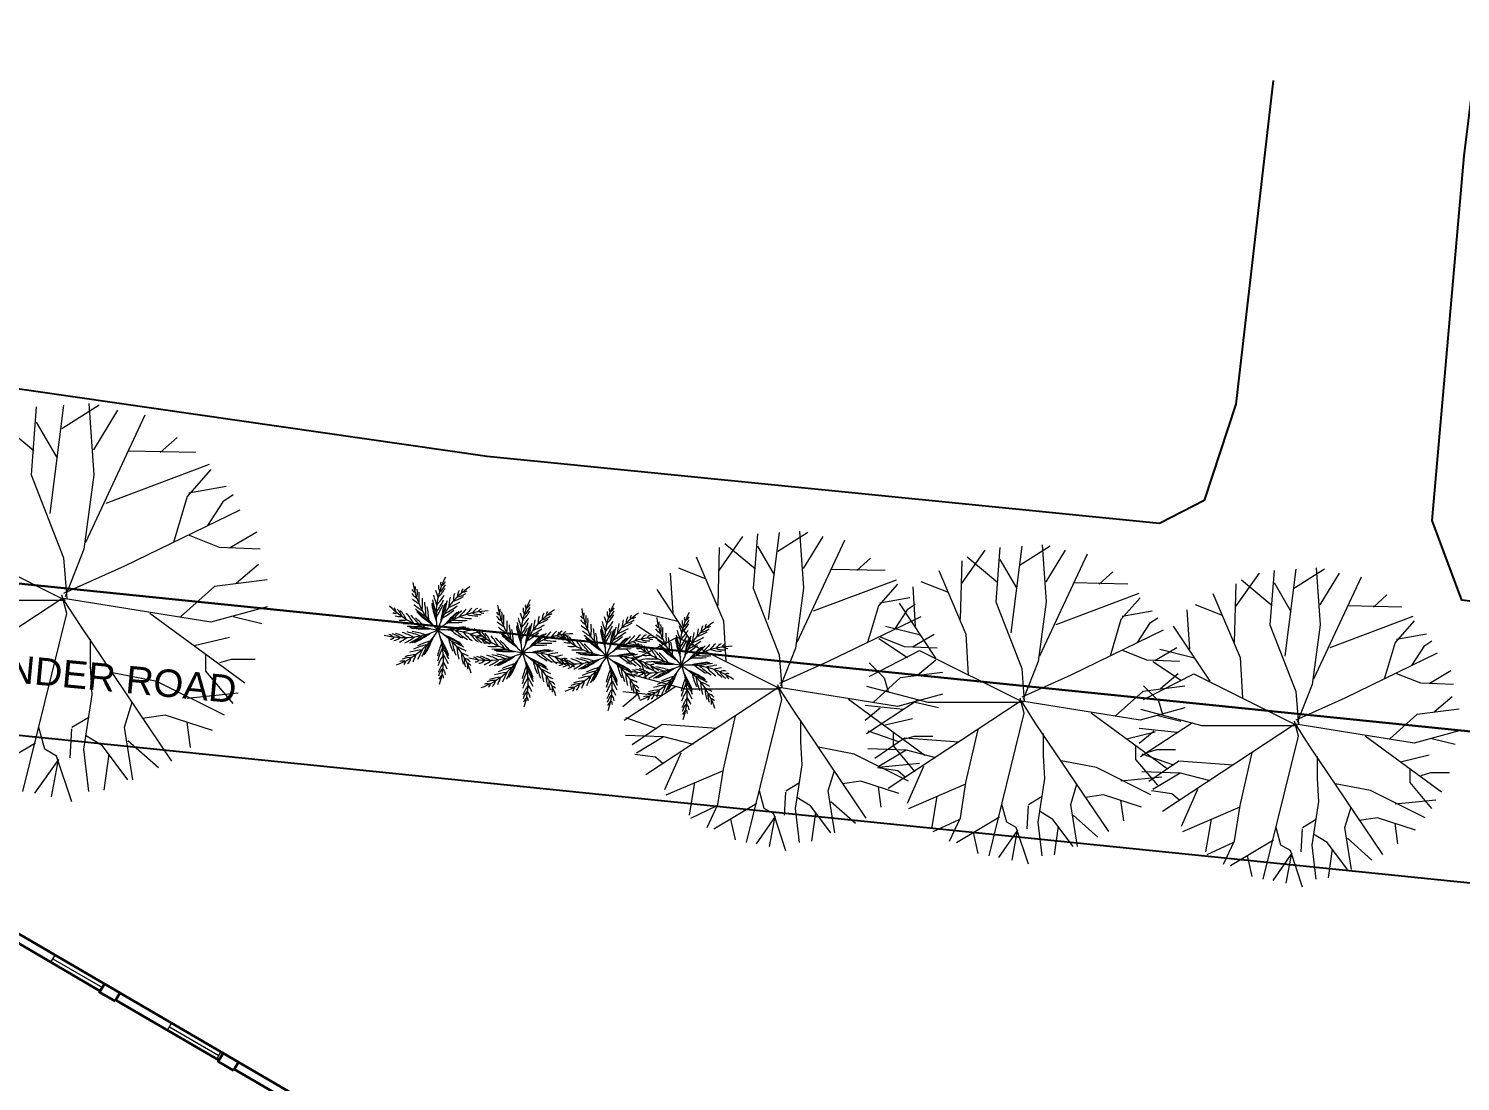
# Model space of a CAD drawing. Header units: millimetres. Extents: x 3079 to 579737, y 1565 to 1161826.
# Drawn here: x 73948 to 126100, y 1123462 to 1161826 of the extents above; entities that cross this region are included whole.
import ezdxf

# ---------------------------------------------------------------- set-up
doc = ezdxf.new("R2010")
doc.units = ezdxf.units.MM
for name, color, linetype, lineweight in [('1', 7, 'Continuous', 35), ('A_COL', 250, 'Continuous', 40), ('IG-Area', 250, 'Continuous', 30), ('WINDOW', 252, 'Continuous', 15)]:
    doc.layers.add(name, color=color, linetype=linetype, lineweight=lineweight)
doc.layers.add('IG-Elevation', color=252, linetype='Continuous')
doc.layers.add('TREES', color=72, linetype='Continuous', lineweight=5, transparency=0.05)
doc.styles.get("Standard").update_dxf_attribs({"font": 'arial.ttf'})

msp = doc.modelspace()

# ---------------------------------------------------------------- linework, layer by layer
msp.add_line((196945, 1123508), (67213, 1136719))
at = {"layer": '1'}
for p, q in [((87786, 1120552), (67054, 1132643)), ((76558, 1126753), (72800, 1128944)), ((80877, 1124234), (77120, 1126425)), ((87073, 1120620), (81439, 1123906))]:
    msp.add_line(p, q, dxfattribs=at)
at = {"layer": 'A_COL'}
for points in [[(77094, 1126382), (77271, 1126684), (76709, 1127012), (76533, 1126709)], [(81413, 1123863), (81590, 1124165), (81028, 1124493), (80852, 1124190)]]:
    msp.add_lwpolyline(points, close=True, dxfattribs=at)
at = {"layer": 'IG-Area'}
msp.add_line((212467, 1127456), (48559, 1144147), dxfattribs=at)
at = {"layer": 'IG-Elevation'}
for points in [[(119284, 1159932), (117925, 1148135), (116771, 1144634), (115141, 1143790), (90656, 1146237), (54473, 1151447), (50121, 1152720), (48913, 1156345), (48986, 1161826)], [(119284, 1159932), (117925, 1148135), (116771, 1144634), (115141, 1143790), (90656, 1146237), (54473, 1151447), (50121, 1152720), (48913, 1156345), (48986, 1161826)], [(119284, 1159932), (117925, 1148135), (116771, 1144634), (115141, 1143790), (90656, 1146237), (54473, 1151447), (50121, 1152720), (48913, 1156345), (48986, 1161826)], [(210832, 1157467), (207999, 1133191), (206948, 1131098), (202685, 1130966), (140708, 1139140), (126158, 1140997), (125075, 1143897), (126239, 1157191), (126550, 1159737)], [(210832, 1157467), (207999, 1133191), (206948, 1131098), (202685, 1130966), (140708, 1139140), (126158, 1140997), (125075, 1143897), (126239, 1157191), (126550, 1159737)], [(210832, 1157467), (207999, 1133191), (206948, 1131098), (202685, 1130966), (140708, 1139140), (126158, 1140997), (125075, 1143897), (126239, 1157191), (126550, 1159737)]]:
    msp.add_lwpolyline(points, dxfattribs=at)
at = {"layer": 'TREES'}
for p, q in [((74227, 1148041), (74040, 1145571)), ((75216, 1148103), (74720, 1144154)), ((76512, 1148103), (75154, 1147237)), ((76140, 1148165), (76326, 1145571)), ((77191, 1147920), (76309, 1146473)), ((72744, 1147610), (74136, 1146450)), ((74227, 1147486), (74991, 1146172)), ((78182, 1147735), (76019, 1143101)), ((79355, 1146930), (78737, 1146375)), ((80034, 1146375), (77583, 1146428)), ((80527, 1145941), (76761, 1144522)), ((74040, 1145571), (75216, 1142546)), ((76326, 1145571), (75957, 1142854)), ((80589, 1145754), (79723, 1144771)), ((79723, 1144771), (79230, 1143101)), ((81148, 1145137), (79785, 1144896)), ((81393, 1144833), (81024, 1144585)), ((81641, 1144277), (77440, 1142235)), ((81024, 1144585), (80465, 1143719)), ((70581, 1143350), (75277, 1141002)), ((80899, 1142916), (79808, 1143350)), ((82259, 1143475), (81266, 1142887)), ((99950, 1143317), (99085, 1142084)), ((100495, 1143415), (100345, 1141433)), ((101289, 1143464), (100891, 1140296)), ((102328, 1143464), (101239, 1142770)), ((102030, 1143514), (102179, 1141433)), ((102873, 1143317), (102166, 1142157)), ((75957, 1142854), (75277, 1141125)), ((82382, 1142854), (80899, 1142916)), ((99106, 1142919), (99048, 1140804)), ((99305, 1143068), (100422, 1142138)), ((100495, 1142969), (101108, 1141915)), ((103668, 1143168), (101932, 1139452)), ((108783, 1142824), (107918, 1141590)), ((109327, 1142921), (109178, 1140940)), ((110121, 1142971), (109723, 1139803)), ((111161, 1142971), (110071, 1142276)), ((112500, 1142675), (110765, 1138958)), ((110862, 1143020), (111011, 1140940)), ((111706, 1142824), (110998, 1141663)), ((75216, 1142546), (75336, 1141063)), ((77440, 1142235), (75223, 1141243)), ((82321, 1142299), (81517, 1141618)), ((97620, 1142175), (98611, 1141779)), ((98265, 1142573), (99256, 1140246)), ((104608, 1142523), (104113, 1142078)), ((107939, 1142426), (107880, 1140311)), ((108138, 1142575), (109254, 1141645)), ((109327, 1142476), (109941, 1141422)), ((120106, 1142132), (119708, 1138963)), ((121146, 1142132), (120056, 1141437)), ((120847, 1142181), (120996, 1140101)), ((82631, 1141743), (80714, 1141495)), ((97321, 1141979), (97413, 1140542)), ((105549, 1141730), (102528, 1140592)), ((105153, 1142078), (103188, 1142120)), ((106452, 1141682), (107443, 1141286)), ((107097, 1142080), (108088, 1139753)), ((113986, 1141585), (112020, 1141627)), ((113441, 1142030), (112946, 1141585)), ((118768, 1141985), (117903, 1140751)), ((118123, 1141736), (119240, 1140805)), ((119312, 1142082), (119163, 1140101)), ((119312, 1141637), (119926, 1140583)), ((122485, 1141836), (120750, 1138119)), ((121691, 1141985), (120983, 1140824)), ((75336, 1140509), (75154, 1141188)), ((80714, 1141495), (79478, 1140385)), ((96826, 1141384), (98155, 1139373)), ((100345, 1141433), (101289, 1139006)), ((102179, 1141433), (101883, 1139253)), ((105599, 1141580), (104904, 1140791)), ((106153, 1141486), (106245, 1140049)), ((114382, 1141237), (111360, 1140098)), ((117082, 1141241), (118073, 1138914)), ((117924, 1141587), (117866, 1139472)), ((123426, 1141191), (122931, 1140745)), ((69160, 1137109), (75154, 1141063)), ((70951, 1141002), (75216, 1141002)), ((80589, 1140199), (75216, 1141063)), ((75832, 1140075), (75245, 1140990)), ((82631, 1140754), (80589, 1140199)), ((104904, 1140791), (104508, 1139452)), ((106047, 1141085), (104954, 1140891)), ((105948, 1140642), (105499, 1139948)), ((105658, 1140890), (106987, 1138880)), ((106244, 1140841), (105948, 1140642)), ((109178, 1140940), (110121, 1138513)), ((111011, 1140940), (110715, 1138760)), ((114431, 1141087), (113737, 1140298)), ((114879, 1140592), (113786, 1140398)), ((116139, 1140646), (116230, 1139210)), ((116437, 1140843), (117428, 1140447)), ((123971, 1140745), (122005, 1140788)), ((73733, 1134022), (75336, 1140509)), ((79168, 1135132), (75832, 1140075)), ((81827, 1137975), (78364, 1140509)), ((82445, 1140137), (81393, 1140385)), ((96085, 1140097), (97125, 1139402)), ((96331, 1140542), (97599, 1140228)), ((99256, 1140246), (99345, 1138760)), ((106443, 1140395), (103072, 1138757)), ((105163, 1140049), (106432, 1139734)), ((113737, 1140298), (113341, 1138958)), ((114780, 1140149), (114332, 1139454)), ((115076, 1140347), (114780, 1140149)), ((115643, 1140051), (116972, 1138041)), ((119163, 1140101), (120106, 1137674)), ((120996, 1140101), (120700, 1137921)), ((124367, 1140397), (121345, 1139259)), ((124416, 1140248), (123722, 1139459)), ((76202, 1138592), (76202, 1139581)), ((81269, 1139643), (79972, 1139333)), ((95736, 1138708), (97570, 1139651)), ((97570, 1139651), (101337, 1137768)), ((104917, 1139603), (105957, 1138909)), ((105848, 1139303), (104973, 1139651)), ((106938, 1139751), (106142, 1139279)), ((108088, 1139753), (108177, 1138267)), ((115275, 1139902), (111905, 1138264)), ((124864, 1139753), (123771, 1139559)), ((80406, 1138409), (80406, 1139026)), ((95736, 1139205), (96281, 1138658)), ((101289, 1139006), (101385, 1137817)), ((101883, 1139253), (101337, 1137866)), ((104568, 1138214), (106403, 1139158)), ((107037, 1139253), (105848, 1139303)), ((106403, 1139158), (110170, 1137275)), ((114680, 1138810), (113805, 1139158)), ((115770, 1139258), (114974, 1138786)), ((115148, 1139210), (116417, 1138895)), ((125260, 1139063), (121890, 1137425)), ((123722, 1139459), (123326, 1138119)), ((124765, 1139310), (124317, 1138615)), ((125061, 1139508), (124765, 1139310)), ((76264, 1137543), (76202, 1138592)), ((81331, 1138840), (80899, 1138716)), ((82197, 1138840), (81331, 1138840)), ((96281, 1138658), (96430, 1138163)), ((103072, 1138757), (101294, 1137961)), ((104568, 1138712), (105114, 1138165)), ((106988, 1138808), (106343, 1138262)), ((110121, 1138513), (110217, 1137323)), ((110715, 1138760), (110170, 1137373)), ((115870, 1138760), (114680, 1138810)), ((114902, 1138764), (115942, 1138070)), ((118073, 1138914), (118162, 1137427)), ((78612, 1138037), (77006, 1138347)), ((81086, 1136801), (78612, 1138037)), ((81393, 1137233), (80406, 1138409)), ((95637, 1138362), (97867, 1137768)), ((105699, 1138163), (104708, 1137273)), ((105114, 1138165), (105262, 1137669)), ((107237, 1138362), (105699, 1138163)), ((111905, 1138264), (110127, 1137467)), ((114553, 1137375), (116388, 1138318)), ((115820, 1138314), (115175, 1137769)), ((116388, 1138318), (120155, 1136436)), ((124665, 1137970), (123790, 1138318)), ((125855, 1137921), (124665, 1137970)), ((125755, 1138419), (124959, 1137947)), ((75957, 1135563), (76264, 1137543)), ((81579, 1137605), (79723, 1137419)), ((95587, 1137669), (96976, 1137519)), ((95587, 1137123), (96132, 1137569)), ((95637, 1136628), (97521, 1137866)), ((96430, 1134645), (101239, 1137817)), ((97867, 1137768), (101289, 1137768)), ((101385, 1137372), (101239, 1137917)), ((105599, 1137123), (101289, 1137817)), ((101783, 1137024), (101312, 1137758)), ((104469, 1137869), (106699, 1137275)), ((107237, 1137569), (105599, 1137123)), ((114531, 1137669), (113540, 1136780)), ((116069, 1137869), (114531, 1137669)), ((114553, 1137873), (115099, 1137326)), ((120106, 1137674), (120202, 1136484)), ((120700, 1137921), (120155, 1136534)), ((125805, 1137475), (125160, 1136930)), ((77440, 1136367), (77725, 1137285)), ((100099, 1132168), (101385, 1137372)), ((104459, 1133059), (101783, 1137024)), ((106592, 1135339), (103814, 1137372)), ((104419, 1137176), (105808, 1137026)), ((104419, 1136630), (104964, 1137075)), ((104469, 1136135), (106353, 1137373)), ((105262, 1134152), (110071, 1137323)), ((107088, 1137073), (106244, 1137273)), ((106699, 1137275), (110121, 1137275)), ((110217, 1136879), (110071, 1137423)), ((114431, 1136630), (110121, 1137323)), ((110615, 1136531), (110145, 1137265)), ((116069, 1137075), (114431, 1136630)), ((114454, 1137030), (116684, 1136436)), ((115099, 1137326), (115248, 1136830)), ((121890, 1137425), (120112, 1136628)), ((126054, 1137030), (124516, 1136830)), ((75522, 1136367), (76140, 1136739)), ((78923, 1136801), (78093, 1136684)), ((80651, 1136246), (78923, 1136801)), ((79848, 1135625), (79723, 1136553)), ((95686, 1136728), (96836, 1136327)), ((95935, 1135734), (97025, 1136479)), ((97025, 1136479), (99009, 1136329)), ((99256, 1134843), (99701, 1136778)), ((102079, 1135834), (102079, 1136628)), ((106144, 1136678), (105103, 1136429)), ((108932, 1131675), (110217, 1136879)), ((113291, 1132566), (110615, 1136531)), ((115424, 1134846), (112646, 1136879)), ((114454, 1135296), (116338, 1136534)), ((115920, 1136580), (115076, 1136780)), ((115248, 1133312), (120056, 1136484)), ((116684, 1136436), (120106, 1136436)), ((120202, 1136040), (120056, 1136584)), ((124416, 1135791), (120106, 1136484)), ((120600, 1135691), (120130, 1136425)), ((124516, 1136830), (123525, 1135941)), ((74537, 1135563), (74321, 1136360)), ((75460, 1135256), (75522, 1136305)), ((76636, 1135688), (76019, 1136060)), ((77747, 1134452), (77440, 1136367)), ((78674, 1134884), (77561, 1135873)), ((95686, 1136083), (97075, 1136034)), ((96085, 1135438), (97075, 1136034)), ((97075, 1136034), (98155, 1135753)), ((104518, 1136235), (105669, 1135833)), ((104767, 1135241), (105858, 1135986)), ((105452, 1135687), (105452, 1136182)), ((106194, 1136034), (105848, 1135934)), ((105858, 1135986), (107841, 1135836)), ((106889, 1136034), (106194, 1136034)), ((108088, 1134350), (108534, 1136284)), ((110912, 1135341), (110912, 1136135)), ((114977, 1136184), (113936, 1135935)), ((114404, 1136337), (115793, 1136187)), ((114404, 1135791), (114949, 1136236)), ((118917, 1130836), (120202, 1136040)), ((125409, 1134007), (122631, 1136040)), ((126054, 1136236), (124416, 1135791)), ((125905, 1135741), (125061, 1135941)), ((72250, 1134639), (74204, 1135804)), ((74969, 1135318), (74537, 1135563)), ((76140, 1134022), (75957, 1135563)), ((77561, 1134452), (76636, 1135688)), ((76698, 1134080), (76881, 1135380)), ((96034, 1135389), (96776, 1135289)), ((97125, 1134099), (97720, 1135438)), ((102129, 1134993), (102079, 1135834)), ((104013, 1135389), (102724, 1135638)), ((105998, 1134398), (104013, 1135389)), ((104518, 1135590), (105907, 1135540)), ((104917, 1134945), (105907, 1135540)), ((106244, 1134744), (105452, 1135687)), ((105907, 1135540), (106987, 1135260)), ((114284, 1135194), (114284, 1135689)), ((114503, 1135396), (115654, 1134994)), ((115026, 1135540), (114680, 1135440)), ((115721, 1135540), (115026, 1135540)), ((118073, 1133511), (118519, 1135445)), ((123276, 1131727), (120600, 1135691)), ((75031, 1135194), (74165, 1133959)), ((74782, 1133835), (75031, 1135194)), ((75522, 1133648), (74969, 1135318)), ((96776, 1135289), (97059, 1135045)), ((99056, 1133554), (99256, 1134843)), ((101883, 1133405), (102129, 1134993)), ((104867, 1134896), (105609, 1134795)), ((106393, 1135042), (104904, 1134894)), ((105957, 1133606), (106552, 1134945)), ((110961, 1134500), (110912, 1135341)), ((112846, 1134896), (111557, 1135144)), ((114830, 1133904), (112846, 1134896)), ((115076, 1134251), (114284, 1135194)), ((114752, 1134402), (115843, 1135147)), ((115843, 1135147), (117826, 1134997)), ((120897, 1134502), (120897, 1135296)), ((124962, 1135345), (123921, 1135096)), ((124269, 1134355), (124269, 1134850)), ((97174, 1133902), (99256, 1134794)), ((98016, 1133158), (98215, 1134348)), ((101534, 1134049), (102030, 1134348)), ((103072, 1134049), (103301, 1134786)), ((104262, 1134398), (103597, 1134304)), ((105648, 1133952), (104262, 1134398)), ((105609, 1134795), (105891, 1134552)), ((107889, 1133061), (108088, 1134350)), ((110715, 1132911), (110961, 1134500)), ((115226, 1134549), (113737, 1134400)), ((114503, 1134751), (115892, 1134701)), ((114902, 1134106), (115892, 1134701)), ((115892, 1134701), (116972, 1134421)), ((120947, 1133660), (120897, 1134502)), ((125061, 1133411), (124269, 1134355)), ((125011, 1134701), (124665, 1134601)), ((125706, 1134701), (125011, 1134701)), ((100744, 1133405), (100571, 1134044)), ((101484, 1133158), (101534, 1134000)), ((102428, 1133505), (101932, 1133803)), ((103319, 1132514), (103072, 1134049)), ((105004, 1133454), (104904, 1134199)), ((106007, 1133409), (108088, 1134300)), ((106848, 1132665), (107047, 1133855)), ((110366, 1133556), (110862, 1133855)), ((111905, 1133556), (112133, 1134293)), ((113095, 1133904), (112429, 1133811)), ((114481, 1133459), (113095, 1133904)), ((114852, 1134056), (115594, 1133956)), ((115594, 1133956), (115876, 1133713)), ((115942, 1132767), (116537, 1134106)), ((122831, 1134056), (121542, 1134305)), ((124815, 1133065), (122831, 1134056)), ((98065, 1133059), (99009, 1133505)), ((98661, 1132713), (99056, 1133554)), ((98909, 1132663), (100476, 1133598)), ((101090, 1133208), (100744, 1133405)), ((102030, 1132168), (101883, 1133405)), ((103170, 1132514), (102428, 1133505)), ((104063, 1132860), (103170, 1133654)), ((109576, 1132911), (109403, 1133551)), ((110316, 1132665), (110366, 1133506)), ((111260, 1133011), (110765, 1133310)), ((112151, 1132020), (111905, 1133556)), ((113837, 1132961), (113737, 1133706)), ((115992, 1132570), (118073, 1133461)), ((117874, 1132222), (118073, 1133511)), ((120700, 1132072), (120947, 1133660)), ((121890, 1132717), (122118, 1133454)), ((125211, 1133710), (123722, 1133561)), ((99701, 1132265), (99531, 1133022)), ((101140, 1133109), (100445, 1132118)), ((100940, 1132018), (101140, 1133109)), ((101534, 1131869), (101090, 1133208)), ((102477, 1132215), (102624, 1133258)), ((106898, 1132566), (107841, 1133011)), ((107493, 1132220), (107889, 1133061)), ((107742, 1132170), (109309, 1133105)), ((109923, 1132715), (109576, 1132911)), ((110862, 1131675), (110715, 1132911)), ((112002, 1132020), (111260, 1133011)), ((111310, 1131722), (111456, 1132764)), ((112895, 1132366), (112002, 1133160)), ((116833, 1131826), (117032, 1133015)), ((120351, 1132717), (120847, 1133015)), ((123080, 1133065), (122414, 1132972)), ((124466, 1132620), (123080, 1133065)), ((123822, 1132122), (123722, 1132867)), ((108534, 1131771), (108363, 1132528)), ((109972, 1132616), (109278, 1131624)), ((109773, 1131525), (109972, 1132616)), ((110366, 1131375), (109923, 1132715)), ((117478, 1131380), (117874, 1132222)), ((117727, 1131331), (119294, 1132266)), ((119561, 1132072), (119388, 1132711)), ((120301, 1131826), (120351, 1132667)), ((121245, 1132172), (120750, 1132471)), ((122136, 1131181), (121890, 1132717)), ((122880, 1131527), (121987, 1132321)), ((116883, 1131727), (117826, 1132172)), ((119957, 1131776), (119263, 1130785)), ((119908, 1131876), (119561, 1132072)), ((119758, 1130686), (119957, 1131776)), ((120351, 1130536), (119908, 1131876)), ((120847, 1130836), (120700, 1132072)), ((121987, 1131181), (121245, 1132172)), ((121295, 1130883), (121442, 1131925)), ((118519, 1130932), (118348, 1131689))]:
    msp.add_line(p, q, dxfattribs=at)
for points in [[(87948, 1141647, 0.175081), (88855, 1139904), (88855, 1139904, -0.175081), (87096, 1140781)], [(90692, 1140603, 0.175081), (88855, 1139904), (88855, 1139904, -0.175081), (89146, 1141848)], [(88959, 1141659, 0.264494), (88992, 1141515)], [(89006, 1141550, 0.131295), (89136, 1141672)], [(87905, 1141245, 0.170285), (88081, 1141087)], [(87907, 1141385, 0.264494), (88019, 1141288)], [(88010, 1141325, 0.131295), (88043, 1141500)], [(88087, 1141067, 0.120896), (88105, 1141400)], [(88160, 1140882, 0.055818), (88173, 1141287)], [(88697, 1141178, 0.028996), (88817, 1140801)], [(88770, 1141364, 0.021603), (88863, 1141084)], [(88820, 1140825, 0.050474), (89089, 1141183)], [(88914, 1137939, 0.175081), (88855, 1139904), (88855, 1139904, -0.175081), (90013, 1141492)], [(88868, 1141104, 0.055818), (89116, 1141424)], [(88875, 1141547, 0.170285), (88924, 1141316)], [(88918, 1141296, 0.120896), (89128, 1141555)], [(89305, 1141106, 0.028996), (89237, 1140717)], [(89456, 1141237, 0.021603), (89409, 1140946)], [(89422, 1140961, 0.055818), (89790, 1141130)], [(89556, 1141109, 0.120896), (89862, 1141241)], [(89634, 1141351, 0.170285), (89570, 1141123)], [(89760, 1141411, 0.264494), (89723, 1141268)], [(89752, 1141293, 0.131295), (89923, 1141341)], [(87336, 1140557, 0.131295), (87260, 1140718)], [(87550, 1140394, 0.120896), (87369, 1140674)], [(87718, 1140287, 0.055818), (87490, 1140622)], [(87928, 1141035, 0.021603), (88168, 1140864)], [(87978, 1140842, 0.028996), (88297, 1140608)], [(88043, 1140680, 0.036491), (88440, 1140380)], [(88092, 1140586, 0.042434), (88549, 1140233)], [(88285, 1140629, 0.050474), (88292, 1141076)], [(88423, 1140404, 0.043465), (88374, 1140922)], [(88528, 1140260, 0.045375), (88459, 1140753)], [(88633, 1140840, 0.047944), (88810, 1140211)], [(88639, 1140905, 0.042434), (88801, 1140350)], [(88654, 1141009, 0.036491), (88799, 1140533)], [(88800, 1140562, 0.043465), (89064, 1141010)], [(88800, 1140384, 0.045375), (89034, 1140824)], [(89092, 1140836, 0.047944), (88958, 1140197)], [(89127, 1140891, 0.042434), (89014, 1140324)], [(89028, 1140355, 0.045375), (89439, 1140636)], [(89189, 1140976, 0.036491), (89097, 1140487)], [(89111, 1140513, 0.043465), (89553, 1140787)], [(89621, 1140583, 0.042434), (89217, 1140169)], [(89251, 1140737, 0.050474), (89655, 1140929)], [(89720, 1140620, 0.036491), (89376, 1140261)], [(89889, 1140666, 0.028996), (89619, 1140377)], [(90086, 1140693, 0.021603), (89888, 1140475)], [(90297, 1140691, 0.170285), (90120, 1140536)], [(91032, 1140819, 0.175081), (91939, 1139075), (91939, 1139075, -0.175081), (90180, 1139952)], [(90436, 1140673, 0.264494), (90327, 1140573)], [(90364, 1140579, 0.131295), (90534, 1140525)], [(91094, 1140496, 0.131295), (91127, 1140671)], [(91172, 1140239, 0.120896), (91189, 1140572)], [(93776, 1139774, 0.175081), (91939, 1139075), (91939, 1139075, -0.175081), (92230, 1141019)], [(91999, 1137111, 0.175081), (91939, 1139075), (91939, 1139075, -0.175081), (93097, 1140663)], [(91952, 1140275, 0.055818), (92200, 1140595)], [(91959, 1140718, 0.170285), (92008, 1140487)], [(92002, 1140468, 0.120896), (92212, 1140727)], [(92043, 1140831, 0.264494), (92077, 1140687)], [(92091, 1140722, 0.131295), (92220, 1140844)], [(92844, 1140583, 0.264494), (92808, 1140440)], [(94093, 1140689, 0.175081), (95001, 1138946), (95001, 1138946, -0.175081), (93242, 1139823)], [(96838, 1139644, 0.175081), (95001, 1138946), (95001, 1138946, -0.175081), (95291, 1140889)], [(95020, 1140588, 0.170285), (95069, 1140358)], [(95063, 1140338, 0.120896), (95273, 1140597)], [(95104, 1140701, 0.264494), (95138, 1140557)], [(95152, 1140592, 0.131295), (95282, 1140714)], [(87217, 1140545, 0.264494), (87365, 1140533)], [(87299, 1140431, 0.170285), (87533, 1140406)], [(87441, 1140274, 0.021603), (87735, 1140277)], [(87594, 1140148, 0.028996), (87990, 1140145)], [(87968, 1140155, 0.050474), (87710, 1140521)], [(87742, 1140055, 0.036491), (88239, 1140045)], [(88212, 1140055, 0.043465), (87868, 1140445)], [(88381, 1140000, 0.045375), (88035, 1140358)], [(88125, 1140531, 0.047944), (88638, 1140126)], [(89562, 1140556, 0.047944), (89101, 1140094)], [(89247, 1140187, 0.045375), (89744, 1140199)], [(89402, 1140275, 0.043465), (89922, 1140263)], [(89641, 1140386, 0.050474), (90085, 1140327)], [(89907, 1140480, 0.055818), (90308, 1140421)], [(90100, 1140531, 0.120896), (90428, 1140475)], [(90990, 1140416, 0.170285), (91165, 1140258)], [(90991, 1140556, 0.264494), (91103, 1140460)], [(91013, 1140206, 0.021603), (91253, 1140035)], [(91244, 1140054, 0.055818), (91257, 1140458)], [(91369, 1139800, 0.050474), (91376, 1140248)], [(91508, 1139575, 0.043465), (91458, 1140093)], [(91723, 1140076, 0.042434), (91885, 1139521)], [(91739, 1140181, 0.036491), (91883, 1139704)], [(91781, 1140350, 0.028996), (91901, 1139973)], [(91855, 1140535, 0.021603), (91948, 1140255)], [(91884, 1139734, 0.043465), (92148, 1140181)], [(91904, 1139997, 0.050474), (92173, 1140355)], [(92211, 1140062, 0.042434), (92098, 1139495)], [(92274, 1140148, 0.036491), (92181, 1139659)], [(92390, 1140278, 0.028996), (92321, 1139888)], [(92335, 1139908, 0.050474), (92739, 1140101)], [(92540, 1140408, 0.021603), (92493, 1140117)], [(92506, 1140133, 0.055818), (92875, 1140301)], [(92640, 1140280, 0.120896), (92946, 1140412)], [(92718, 1140522, 0.170285), (92654, 1140295)], [(92836, 1140464, 0.131295), (93008, 1140512)], [(94051, 1140286, 0.170285), (94226, 1140128)], [(94053, 1140427, 0.264494), (94165, 1140330)], [(94074, 1140077, 0.021603), (94314, 1139905)], [(94155, 1140367, 0.131295), (94189, 1140541)], [(94233, 1140109, 0.120896), (94251, 1140442)], [(94306, 1139924, 0.055818), (94318, 1140328)], [(94431, 1139670, 0.050474), (94438, 1140118)], [(94800, 1140051, 0.036491), (94945, 1139575)], [(94843, 1140220, 0.028996), (94963, 1139843)], [(94916, 1140405, 0.021603), (95009, 1140126)], [(94945, 1139604, 0.043465), (95210, 1140052)], [(94965, 1139867, 0.050474), (95234, 1140225)], [(95060, 1136981, 0.175081), (95001, 1138946), (95001, 1138946, -0.175081), (96159, 1140534)], [(95013, 1140145, 0.055818), (95262, 1140465)], [(95451, 1140148, 0.028996), (95383, 1139759)], [(95602, 1140278, 0.021603), (95555, 1139987)], [(95568, 1140003, 0.055818), (95936, 1140171)], [(95701, 1140150, 0.120896), (96007, 1140283)], [(95779, 1140392, 0.170285), (95716, 1140165)], [(95906, 1140453, 0.264494), (95869, 1140310)], [(95897, 1140335, 0.131295), (96069, 1140382)], [(96825, 1140362, 0.175081), (97732, 1138618), (97732, 1138618, -0.175081), (95973, 1139495)], [(96784, 1140099, 0.264494), (96896, 1140003)], [(96887, 1140039, 0.131295), (96920, 1140214)], [(96965, 1139782, 0.120896), (96982, 1140115)], [(97647, 1140078, 0.021603), (97741, 1139798)], [(99569, 1139317, 0.175081), (97732, 1138618), (97732, 1138618, -0.175081), (98023, 1140562)], [(97792, 1136654, 0.175081), (97732, 1138618), (97732, 1138618, -0.175081), (98890, 1140206)], [(97745, 1139818, 0.055818), (97993, 1140138)], [(97752, 1140261, 0.170285), (97801, 1140030)], [(97795, 1140011, 0.120896), (98005, 1140270)], [(97836, 1140374, 0.264494), (97870, 1140230)], [(97883, 1140265, 0.131295), (98013, 1140387)], [(98511, 1140065, 0.170285), (98447, 1139838)], [(98637, 1140126, 0.264494), (98601, 1139983)], [(98629, 1140007, 0.131295), (98801, 1140055)], [(87350, 1138640, 0.175081), (88855, 1139904), (88855, 1139904, -0.175081), (86899, 1139714)], [(87221, 1139651, 0.131295), (87071, 1139748)], [(87127, 1139579, 0.264494), (87258, 1139646)], [(87489, 1139627, 0.120896), (87187, 1139768)], [(87256, 1139525, 0.170285), (87468, 1139628)], [(87688, 1139625, 0.055818), (87317, 1139788)], [(87459, 1139468, 0.021603), (87708, 1139626)], [(87970, 1139646, 0.050474), (87557, 1139820)], [(87657, 1139442, 0.028996), (87993, 1139649)], [(88230, 1139691, 0.043465), (87731, 1139839)], [(87831, 1139441, 0.036491), (88258, 1139697)], [(87836, 1140007, 0.042434), (88414, 1139990)], [(87896, 1139982, 0.047944), (88549, 1139956)], [(88402, 1139734, 0.045375), (87919, 1139854)], [(87936, 1139451, 0.042434), (88435, 1139743)], [(88001, 1139461, 0.047944), (88567, 1139786)], [(88354, 1139011, 0.042434), (88600, 1139534)], [(88402, 1139055, 0.047944), (88685, 1139644)], [(90752, 1139390, 0.175081), (88855, 1139904), (88855, 1139904, -0.175081), (90058, 1138349)], [(89240, 1139022, 0.047944), (88954, 1139609)], [(89685, 1139417, 0.047944), (89108, 1139723)], [(89810, 1140016, 0.047944), (89166, 1139913)], [(89727, 1139368, 0.042434), (89214, 1139634)], [(89240, 1139612, 0.045375), (89396, 1139139)], [(89874, 1140003, 0.042434), (89304, 1139906)], [(89338, 1139903, 0.045375), (89748, 1139620)], [(89976, 1139975, 0.036491), (89486, 1139886)], [(89515, 1139882, 0.043465), (89929, 1139568)], [(90139, 1139913, 0.028996), (89751, 1139837)], [(89774, 1139832, 0.050474), (90098, 1139523)], [(90315, 1139819, 0.021603), (90026, 1139758)], [(90045, 1139752, 0.055818), (90334, 1139468)], [(90231, 1139680, 0.120896), (90463, 1139441)], [(90484, 1139693, 0.170285), (90249, 1139672)], [(90302, 1139716, 0.264494), (90449, 1139704)], [(90420, 1139728, 0.131295), (90344, 1139889)], [(90383, 1139602, 0.170285), (90617, 1139577)], [(90586, 1139597, 0.264494), (90439, 1139580)], [(90634, 1139565, 0.120896), (90453, 1139845)], [(90473, 1139562, 0.131295), (90579, 1139419)], [(90802, 1139458, 0.055818), (90575, 1139793)], [(91052, 1139327, 0.050474), (90795, 1139693)], [(91296, 1139226, 0.043465), (90952, 1139616)], [(91062, 1140013, 0.028996), (91381, 1139779)], [(91465, 1139171, 0.045375), (91119, 1139529)], [(91127, 1139852, 0.036491), (91524, 1139551)], [(91176, 1139758, 0.042434), (91633, 1139404)], [(91209, 1139702, 0.047944), (91722, 1139298)], [(91612, 1139431, 0.045375), (91543, 1139925)], [(91717, 1140011, 0.047944), (91894, 1139383)], [(91884, 1139556, 0.045375), (92118, 1139995)], [(92176, 1140008, 0.047944), (92042, 1139369)], [(92113, 1139527, 0.045375), (92524, 1139808)], [(92646, 1139728, 0.047944), (92185, 1139265)], [(92195, 1139684, 0.043465), (92637, 1139958)], [(92706, 1139754, 0.042434), (92301, 1139341)], [(92804, 1139792, 0.036491), (92460, 1139432)], [(92973, 1139837, 0.028996), (92703, 1139548)], [(92725, 1139557, 0.050474), (93169, 1139498)], [(93170, 1139864, 0.021603), (92972, 1139646)], [(92991, 1139652, 0.055818), (93392, 1139592)], [(93184, 1139703, 0.120896), (93512, 1139647)], [(93381, 1139863, 0.170285), (93204, 1139707)], [(93363, 1139587, 0.264494), (93511, 1139574)], [(93481, 1139598, 0.131295), (93406, 1139760)], [(93520, 1139845, 0.264494), (93411, 1139745)], [(93449, 1139750, 0.131295), (93619, 1139696)], [(93696, 1139436, 0.120896), (93514, 1139715)], [(93863, 1139329, 0.055818), (93636, 1139663)], [(94113, 1139197, 0.050474), (93856, 1139563)], [(94124, 1139884, 0.028996), (94442, 1139649)], [(94189, 1139722, 0.036491), (94585, 1139422)], [(94237, 1139628, 0.042434), (94695, 1139275)], [(94271, 1139572, 0.047944), (94784, 1139168)], [(94569, 1139446, 0.043465), (94520, 1139963)], [(94674, 1139302, 0.045375), (94604, 1139795)], [(94778, 1139882, 0.047944), (94956, 1139253)], [(94784, 1139946, 0.042434), (94947, 1139391)], [(94945, 1139426, 0.045375), (95179, 1139866)], [(95237, 1139878, 0.047944), (95103, 1139239)], [(95273, 1139933, 0.042434), (95159, 1139366)], [(95174, 1139397, 0.045375), (95585, 1139678)], [(95335, 1140018, 0.036491), (95242, 1139529)], [(95708, 1139598, 0.047944), (95247, 1139135)], [(95257, 1139555, 0.043465), (95698, 1139829)], [(95767, 1139625, 0.042434), (95363, 1139211)], [(95396, 1139778, 0.050474), (95800, 1139971)], [(95866, 1139662, 0.036491), (95522, 1139303)], [(96034, 1139708, 0.028996), (95764, 1139418)], [(96232, 1139735, 0.021603), (96033, 1139516)], [(96245, 1139573, 0.120896), (96574, 1139517)], [(96442, 1139733, 0.170285), (96265, 1139577)], [(96582, 1139715, 0.264494), (96473, 1139615)], [(96510, 1139620, 0.131295), (96680, 1139567)], [(96783, 1139959, 0.170285), (96958, 1139801)], [(96806, 1139749, 0.021603), (97045, 1139578)], [(96855, 1139556, 0.028996), (97174, 1139322)], [(97037, 1139597, 0.055818), (97050, 1140001)], [(97162, 1139343, 0.050474), (97169, 1139791)], [(97300, 1139118, 0.043465), (97251, 1139636)], [(97510, 1139554, 0.047944), (97687, 1138926)], [(97516, 1139619, 0.042434), (97678, 1139064)], [(97532, 1139724, 0.036491), (97676, 1139247)], [(97574, 1139893, 0.028996), (97694, 1139516)], [(97677, 1139277, 0.043465), (97941, 1139724)], [(97677, 1139099, 0.045375), (97911, 1139538)], [(97697, 1139540, 0.050474), (97966, 1139898)], [(97969, 1139551, 0.047944), (97835, 1138912)], [(98004, 1139606, 0.042434), (97891, 1139038)], [(98066, 1139691, 0.036491), (97974, 1139202)], [(98183, 1139821, 0.028996), (98114, 1139431)], [(98128, 1139451, 0.050474), (98532, 1139644)], [(98333, 1139951, 0.021603), (98286, 1139660)], [(98299, 1139676, 0.055818), (98667, 1139844)], [(98433, 1139823, 0.120896), (98739, 1139955)], [(88051, 1139013, 0.055818), (87653, 1138938)], [(88271, 1139190, 0.050474), (87833, 1139100)], [(87952, 1138754, 0.021603), (88067, 1139025)], [(88460, 1139374, 0.043465), (87966, 1139214)], [(88578, 1139507, 0.045375), (88112, 1139333)], [(88129, 1138844, 0.028996), (88289, 1139206)], [(88273, 1138943, 0.036491), (88480, 1139395)], [(88995, 1139441, 0.045375), (88843, 1138967)], [(89026, 1139266, 0.043465), (88846, 1138778)], [(89053, 1139003, 0.050474), (88852, 1138603)], [(89246, 1138957, 0.042434), (88987, 1139475)], [(89249, 1138852, 0.036491), (89022, 1139295)], [(89237, 1138678, 0.028996), (89052, 1139027)], [(89792, 1139284, 0.036491), (89348, 1139509)], [(89369, 1139488, 0.043465), (89509, 1138988)], [(89885, 1139136, 0.028996), (89529, 1139311)], [(89545, 1139292, 0.050474), (89617, 1138850)], [(89968, 1138955, 0.021603), (89701, 1139082)], [(89713, 1139065, 0.055818), (89772, 1138664)], [(90434, 1137811, 0.175081), (91939, 1139075), (91939, 1139075, -0.175081), (89983, 1138886)], [(90525, 1139446, 0.021603), (90820, 1139448)], [(90678, 1139319, 0.028996), (91074, 1139316)], [(91314, 1138862, 0.043465), (90816, 1139010)], [(90826, 1139226, 0.036491), (91324, 1139216)], [(90920, 1139179, 0.042434), (91499, 1139162)], [(90980, 1139153, 0.047944), (91633, 1139128)], [(91487, 1138905, 0.045375), (91003, 1139025)], [(93836, 1138561, 0.175081), (91939, 1139075), (91939, 1139075, -0.175081), (93142, 1137521)], [(92895, 1139187, 0.047944), (92250, 1139084)], [(92331, 1139359, 0.045375), (92829, 1139370)], [(92958, 1139174, 0.042434), (92388, 1139077)], [(92423, 1139074, 0.045375), (92832, 1138791)], [(92486, 1139446, 0.043465), (93006, 1139435)], [(93060, 1139146, 0.036491), (92571, 1139058)], [(92600, 1139054, 0.043465), (93013, 1138739)], [(93223, 1139084, 0.028996), (92835, 1139009)], [(92858, 1139003, 0.050474), (93183, 1138695)], [(93444, 1139472, 0.170285), (93679, 1139447)], [(93586, 1139316, 0.021603), (93881, 1139318)], [(93740, 1139189, 0.028996), (94135, 1139187)], [(93887, 1139096, 0.036491), (94385, 1139087)], [(93982, 1139049, 0.042434), (94560, 1139032)], [(94357, 1139096, 0.043465), (94013, 1139486)], [(94042, 1139024, 0.047944), (94694, 1138998)], [(94527, 1139041, 0.045375), (94181, 1139400)], [(95956, 1139058, 0.047944), (95311, 1138954)], [(95392, 1139229, 0.045375), (95890, 1139241)], [(96020, 1139044, 0.042434), (95450, 1138947)], [(95547, 1139316, 0.043465), (96067, 1139305)], [(96122, 1139017, 0.036491), (95632, 1138928)], [(95787, 1139428, 0.050474), (96230, 1139369)], [(96053, 1139522, 0.055818), (96453, 1139463)], [(96095, 1139259, 0.264494), (96242, 1139247)], [(96213, 1139271, 0.131295), (96137, 1139432)], [(96176, 1139145, 0.170285), (96410, 1139120)], [(96427, 1139108, 0.120896), (96246, 1139388)], [(96595, 1139001, 0.055818), (96367, 1139336)], [(96845, 1138870, 0.050474), (96588, 1139236)], [(97089, 1138769, 0.043465), (96745, 1139159)], [(97258, 1138714, 0.045375), (96912, 1139072)], [(96920, 1139395, 0.036491), (97317, 1139094)], [(96969, 1139301, 0.042434), (97426, 1138947)], [(97002, 1139245, 0.047944), (97515, 1138841)], [(97405, 1138974, 0.045375), (97336, 1139468)], [(97906, 1139070, 0.045375), (98317, 1139351)], [(98439, 1139271, 0.047944), (97978, 1138808)], [(97988, 1139227, 0.043465), (98430, 1139501)], [(98499, 1139297, 0.042434), (98094, 1138884)], [(98597, 1139335, 0.036491), (98253, 1138975)], [(98766, 1139380, 0.028996), (98496, 1139091)], [(98518, 1139100, 0.050474), (98962, 1139041)], [(98963, 1139407, 0.021603), (98765, 1139189)], [(98784, 1139195, 0.055818), (99185, 1139135)], [(98977, 1139246, 0.120896), (99305, 1139190)], [(99174, 1139406, 0.170285), (98997, 1139250)], [(99313, 1139388, 0.264494), (99204, 1139288)], [(99242, 1139293, 0.131295), (99411, 1139239)], [(87651, 1138770, 0.131295), (87473, 1138765)], [(87886, 1138902, 0.120896), (87557, 1138847)], [(87615, 1138657, 0.264494), (87685, 1138787)], [(87752, 1138686, 0.170285), (87868, 1138891)], [(89055, 1138721, 0.055818), (88868, 1138362)], [(89040, 1138522, 0.120896), (88880, 1138230)], [(89127, 1138284, 0.170285), (89038, 1138502)], [(89198, 1138482, 0.021603), (89056, 1138741)], [(89817, 1138895, 0.120896), (89859, 1138565)], [(90028, 1138753, 0.170285), (89827, 1138877)], [(90051, 1138615, 0.264494), (89924, 1138690)], [(89939, 1138656, 0.131295), (89937, 1138478)], [(90305, 1138823, 0.131295), (90156, 1138919)], [(90211, 1138750, 0.264494), (90343, 1138818)], [(90573, 1138798, 0.120896), (90271, 1138939)], [(90341, 1138696, 0.170285), (90553, 1138799)], [(90772, 1138797, 0.055818), (90402, 1138960)], [(90544, 1138639, 0.021603), (90792, 1138797)], [(91054, 1138818, 0.050474), (90641, 1138992)], [(90741, 1138613, 0.028996), (91078, 1138821)], [(90916, 1138613, 0.036491), (91342, 1138868)], [(91021, 1138623, 0.042434), (91520, 1138915)], [(91545, 1138545, 0.043465), (91050, 1138385)], [(91085, 1138633, 0.047944), (91652, 1138957)], [(91663, 1138679, 0.045375), (91196, 1138504)], [(91358, 1138114, 0.036491), (91565, 1138567)], [(91439, 1138182, 0.042434), (91684, 1138705)], [(91486, 1138227, 0.047944), (91769, 1138815)], [(92079, 1138612, 0.045375), (91927, 1138138)], [(92324, 1138194, 0.047944), (92038, 1138781)], [(92330, 1138129, 0.042434), (92072, 1138646)], [(92769, 1138588, 0.047944), (92192, 1138895)], [(92812, 1138539, 0.042434), (92299, 1138806)], [(92324, 1138783, 0.045375), (92480, 1138310)], [(92876, 1138456, 0.036491), (92432, 1138681)], [(92453, 1138660, 0.043465), (92593, 1138159)], [(92969, 1138308, 0.028996), (92614, 1138482)], [(93496, 1137681, 0.175081), (95001, 1138946), (95001, 1138946, -0.175081), (93044, 1138756)], [(93399, 1138990, 0.021603), (93110, 1138930)], [(93129, 1138923, 0.055818), (93418, 1138640)], [(93367, 1138693, 0.131295), (93217, 1138789)], [(93272, 1138620, 0.264494), (93404, 1138688)], [(93315, 1138851, 0.120896), (93548, 1138613)], [(93635, 1138669, 0.120896), (93332, 1138810)], [(93569, 1138865, 0.170285), (93334, 1138843)], [(93402, 1138566, 0.170285), (93614, 1138670)], [(93833, 1138667, 0.055818), (93463, 1138830)], [(93671, 1138768, 0.264494), (93524, 1138752)], [(93557, 1138734, 0.131295), (93663, 1138591)], [(93605, 1138509, 0.021603), (93854, 1138668)], [(94115, 1138688, 0.050474), (93703, 1138862)], [(93803, 1138483, 0.028996), (94139, 1138691)], [(94375, 1138732, 0.043465), (93877, 1138880)], [(93977, 1138483, 0.036491), (94404, 1138739)], [(94548, 1138775, 0.045375), (94065, 1138896)], [(94082, 1138493, 0.042434), (94581, 1138785)], [(94146, 1138503, 0.047944), (94713, 1138828)], [(94724, 1138549, 0.045375), (94258, 1138374)], [(94500, 1138052, 0.042434), (94746, 1138576)], [(94547, 1138097, 0.047944), (94830, 1138685)], [(95140, 1138483, 0.045375), (94988, 1138008)], [(96898, 1138431, 0.175081), (95001, 1138946), (95001, 1138946, -0.175081), (96203, 1137391)], [(95386, 1138064, 0.047944), (95099, 1138651)], [(95391, 1137999, 0.042434), (95133, 1138516)], [(95830, 1138459, 0.047944), (95254, 1138765)], [(95873, 1138410, 0.042434), (95360, 1138676)], [(95386, 1138653, 0.045375), (95541, 1138180)], [(95484, 1138945, 0.045375), (95894, 1138661)], [(95938, 1138326, 0.036491), (95494, 1138551)], [(95514, 1138530, 0.043465), (95655, 1138029)], [(95661, 1138924, 0.043465), (96075, 1138609)], [(96227, 1137354, 0.175081), (97732, 1138618), (97732, 1138618, -0.175081), (95776, 1138429)], [(96285, 1138955, 0.028996), (95896, 1138879)], [(95920, 1138874, 0.050474), (96244, 1138565)], [(96366, 1138341, 0.120896), (96064, 1138482)], [(96460, 1138860, 0.021603), (96172, 1138800)], [(96191, 1138794, 0.055818), (96480, 1138510)], [(96565, 1138340, 0.055818), (96194, 1138503)], [(96318, 1138989, 0.021603), (96613, 1138991)], [(96376, 1138722, 0.120896), (96609, 1138483)], [(96630, 1138735, 0.170285), (96395, 1138713)], [(96847, 1138361, 0.050474), (96434, 1138535)], [(96471, 1138862, 0.028996), (96867, 1138859)], [(96732, 1138639, 0.264494), (96585, 1138622)], [(97107, 1138405, 0.043465), (96608, 1138553)], [(96618, 1138604, 0.131295), (96724, 1138461)], [(96619, 1138769, 0.036491), (97116, 1138759)], [(96713, 1138722, 0.042434), (97291, 1138705)], [(96773, 1138696, 0.047944), (97426, 1138671)], [(97280, 1138448, 0.045375), (96796, 1138568)], [(96878, 1138176, 0.047944), (97445, 1138500)], [(99629, 1138104, 0.175081), (97732, 1138618), (97732, 1138618, -0.175081), (98935, 1137064)], [(98688, 1138730, 0.047944), (98043, 1138627)], [(98124, 1138902, 0.045375), (98622, 1138913)], [(98751, 1138717, 0.042434), (98181, 1138620)], [(98216, 1138617, 0.045375), (98625, 1138334)], [(98279, 1138989, 0.043465), (98799, 1138978)], [(98853, 1138689, 0.036491), (98363, 1138601)], [(98392, 1138597, 0.043465), (98806, 1138282)], [(99016, 1138627, 0.028996), (98628, 1138552)], [(98651, 1138546, 0.050474), (98976, 1138238)], [(99192, 1138533, 0.021603), (98903, 1138473)], [(88999, 1138257, 0.131295), (88892, 1138114)], [(89065, 1138158, 0.264494), (89006, 1138294)], [(90970, 1138073, 0.120896), (90641, 1138018)], [(90699, 1137828, 0.264494), (90769, 1137959)], [(91135, 1138185, 0.055818), (90737, 1138109)], [(90837, 1137857, 0.170285), (90953, 1138063)], [(91356, 1138362, 0.050474), (90917, 1138271)], [(91036, 1137925, 0.021603), (91152, 1138197)], [(91214, 1138016, 0.028996), (91373, 1138378)], [(92111, 1138437, 0.043465), (91930, 1137950)], [(92138, 1138175, 0.050474), (91937, 1137775)], [(92333, 1138023, 0.036491), (92106, 1138466)], [(92321, 1137849, 0.028996), (92136, 1138199)], [(92629, 1138463, 0.050474), (92702, 1138022)], [(93052, 1138127, 0.021603), (92786, 1138253)], [(92797, 1138236, 0.055818), (92856, 1137836)], [(92901, 1138067, 0.120896), (92943, 1137736)], [(93112, 1137925, 0.170285), (92911, 1138049)], [(94197, 1138055, 0.055818), (93799, 1137979)], [(94417, 1138232, 0.050474), (93978, 1138142)], [(94098, 1137796, 0.021603), (94213, 1138067)], [(94606, 1138416, 0.043465), (94111, 1138255)], [(94275, 1137886, 0.028996), (94435, 1138248)], [(94419, 1137984, 0.036491), (94626, 1138437)], [(95172, 1138307, 0.043465), (94991, 1137820)], [(95199, 1138045, 0.050474), (94998, 1137645)], [(95394, 1137894, 0.036491), (95167, 1138336)], [(95382, 1137720, 0.028996), (95197, 1138069)], [(96030, 1138178, 0.028996), (95675, 1138352)], [(95690, 1138334, 0.050474), (95763, 1137892)], [(96113, 1137997, 0.021603), (95847, 1138123)], [(95858, 1138106, 0.055818), (95918, 1137706)], [(96098, 1138366, 0.131295), (95948, 1138462)], [(96004, 1138293, 0.264494), (96135, 1138361)], [(96133, 1138239, 0.170285), (96345, 1138342)], [(96337, 1138182, 0.021603), (96585, 1138340)], [(96534, 1138156, 0.028996), (96871, 1138364)], [(96709, 1138156, 0.036491), (97135, 1138411)], [(96814, 1138166, 0.042434), (97313, 1138458)], [(97338, 1138088, 0.043465), (96843, 1137928)], [(97455, 1138222, 0.045375), (96989, 1138047)], [(97151, 1137657, 0.036491), (97358, 1138110)], [(97232, 1137725, 0.042434), (97477, 1138248)], [(97279, 1137770, 0.047944), (97562, 1138358)], [(97872, 1138155, 0.045375), (97720, 1137681)], [(97903, 1137980, 0.043465), (97723, 1137493)], [(98117, 1137737, 0.047944), (97831, 1138324)], [(98123, 1137672, 0.042434), (97864, 1138189)], [(98126, 1137566, 0.036491), (97899, 1138009)], [(98562, 1138131, 0.047944), (97985, 1138438)], [(98605, 1138082, 0.042434), (98091, 1138349)], [(98117, 1138326, 0.045375), (98273, 1137853)], [(98669, 1137999, 0.036491), (98225, 1138224)], [(98246, 1138203, 0.043465), (98386, 1137702)], [(98762, 1137851, 0.028996), (98407, 1138025)], [(98422, 1138006, 0.050474), (98494, 1137565)], [(98922, 1138466, 0.055818), (99211, 1138183)], [(99108, 1138394, 0.120896), (99341, 1138156)], [(99362, 1138408, 0.170285), (99127, 1138386)], [(99464, 1138311, 0.264494), (99317, 1138295)], [(99350, 1138277, 0.131295), (99456, 1138134)], [(90736, 1137942, 0.131295), (90558, 1137936)], [(92140, 1137892, 0.055818), (91952, 1137533)], [(92125, 1137694, 0.120896), (91964, 1137402)], [(92149, 1137329, 0.264494), (92090, 1137465)], [(92212, 1137455, 0.170285), (92122, 1137673)], [(92282, 1137654, 0.021603), (92141, 1137913)], [(93135, 1137786, 0.264494), (93008, 1137861)], [(93024, 1137827, 0.131295), (93022, 1137649)], [(93797, 1137812, 0.131295), (93619, 1137807)], [(94032, 1137944, 0.120896), (93703, 1137889)], [(93760, 1137699, 0.264494), (93831, 1137829)], [(93898, 1137728, 0.170285), (94014, 1137933)], [(95201, 1137763, 0.055818), (95014, 1137404)], [(95186, 1137564, 0.120896), (95026, 1137272)], [(95273, 1137325, 0.170285), (95184, 1137544)], [(95343, 1137524, 0.021603), (95202, 1137783)], [(95963, 1137937, 0.120896), (96005, 1137606)], [(96173, 1137795, 0.170285), (95973, 1137919)], [(96197, 1137656, 0.264494), (96069, 1137732)], [(96085, 1137697, 0.131295), (96083, 1137519)], [(96529, 1137485, 0.131295), (96351, 1137479)], [(96763, 1137616, 0.120896), (96434, 1137561)], [(96492, 1137371, 0.264494), (96562, 1137502)], [(96928, 1137728, 0.055818), (96530, 1137652)], [(96629, 1137400, 0.170285), (96746, 1137606)], [(97148, 1137905, 0.050474), (96710, 1137814)], [(96829, 1137468, 0.021603), (96944, 1137740)], [(97007, 1137559, 0.028996), (97166, 1137921)], [(97930, 1137718, 0.050474), (97730, 1137318)], [(98114, 1137392, 0.028996), (97929, 1137742)], [(98075, 1137197, 0.021603), (97933, 1137456)], [(98845, 1137670, 0.021603), (98578, 1137796)], [(98590, 1137779, 0.055818), (98649, 1137379)], [(98694, 1137610, 0.120896), (98736, 1137279)], [(98905, 1137468, 0.170285), (98704, 1137592)], [(92083, 1137428, 0.131295), (91977, 1137285)], [(95144, 1137298, 0.131295), (95038, 1137155)], [(95210, 1137200, 0.264494), (95152, 1137335)], [(97933, 1137435, 0.055818), (97745, 1137076)], [(97918, 1137237, 0.120896), (97757, 1136945)], [(97876, 1136971, 0.131295), (97770, 1136828)], [(97942, 1136872, 0.264494), (97883, 1137008)], [(98004, 1136998, 0.170285), (97915, 1137216)], [(98928, 1137329, 0.264494), (98801, 1137404)], [(98817, 1137370, 0.131295), (98815, 1137192)]]:
    msp.add_lwpolyline(points, format="xyb", dxfattribs=at)
at = {"layer": 'WINDOW'}
for p, q in [((74760, 1127801), (74911, 1128061)), ((74835, 1127931), (76634, 1126882)), ((76558, 1126753), (76709, 1127012)), ((79006, 1125325), (79157, 1125584)), ((79079, 1125451), (80879, 1124405)), ((80804, 1124276), (80955, 1124536))]:
    msp.add_line(p, q, dxfattribs=at)

# ---------------------------------------------------------------- texts
at = {"layer": 'IG-Area', "insert": (67884, 1139518), "char_height": 1000, "attachment_point": 1, "rotation": 354.6509}
msp.add_mtext_dynamic_manual_height_columns('FIRE TENDER ROAD', width=38356.19, gutter_width=12.5, heights=[0], dxfattribs=at)

doc.saveas('drawing.dxf')
